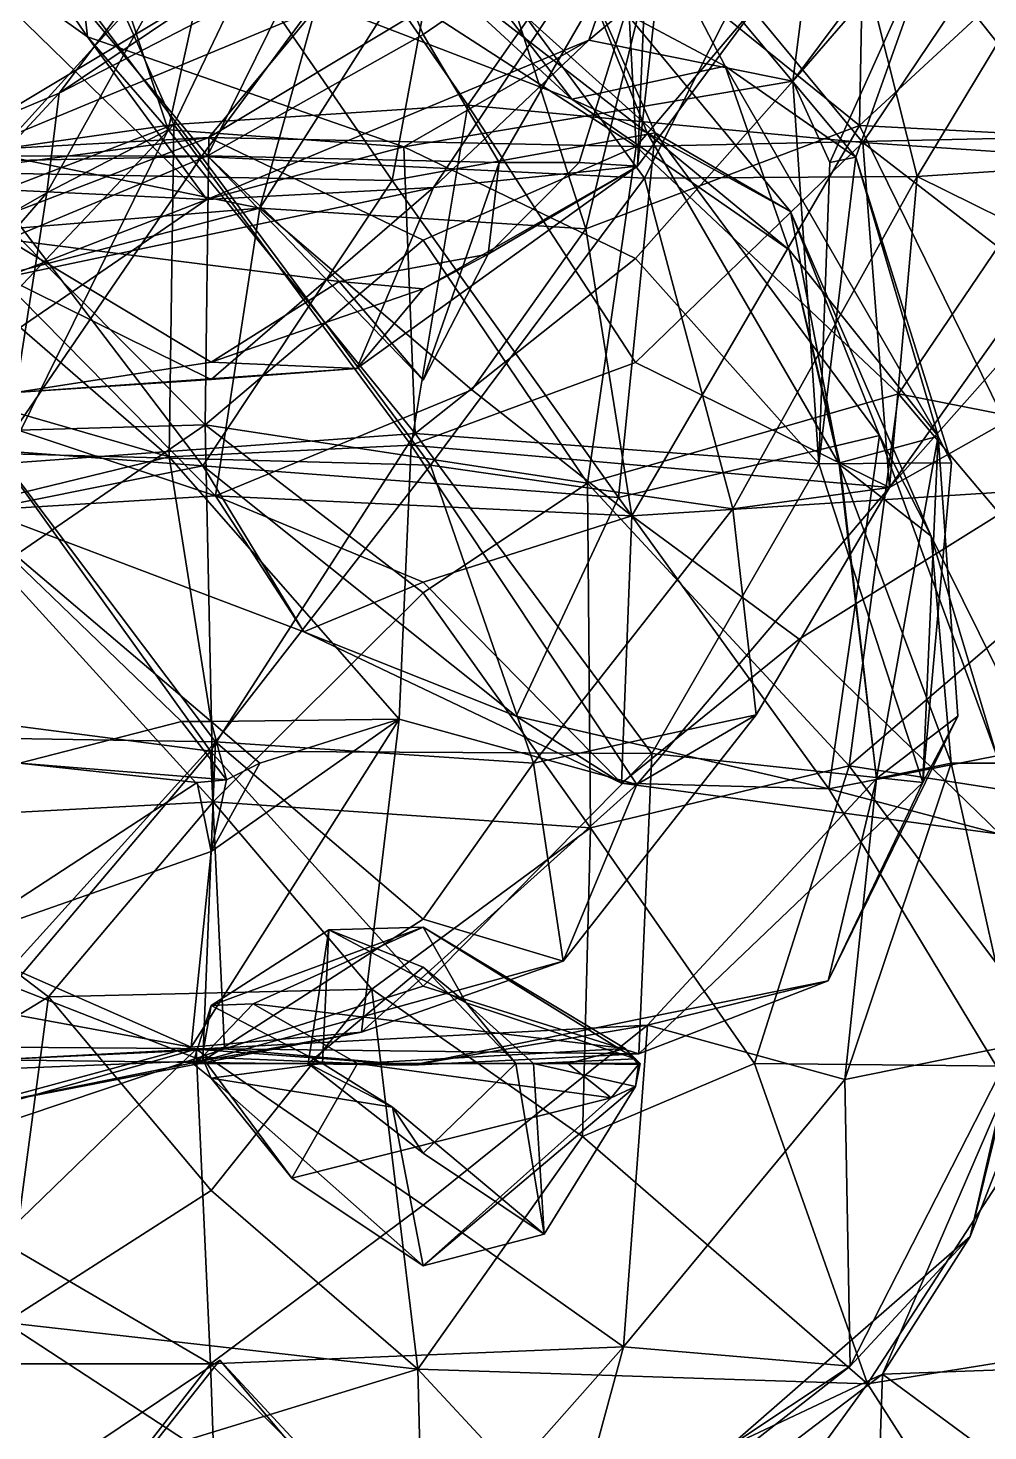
# Model space of a CAD drawing. Extents: x 290034 to 295698, y 4553723 to 4561693.
# Drawn here: x 294155.5 to 294212.5, y 4558582.2 to 4558665.4 of the extents above; entities that cross this region are included whole.
import ezdxf

# ---------------------------------------------------------------- set-up
doc = ezdxf.new("R2010")
doc.units = 0
doc.layers.add('Au_ppm_Pref_-_0_2', color=7, linetype='CONTINUOUS')

msp = doc.modelspace()

# ---------------------------------------------------------------- linework, layer by layer
at = {"layer": 'Au_ppm_Pref_-_0_2'}
for points in [[(294159.038, 4558664.922, 1859.009), (294149.349, 4558679.045, 1859.009), (294148.477, 4558672.463, 1863.106)], [(294159.038, 4558664.922, 1859.009), (294157.574, 4558678.278, 1854.104), (294149.349, 4558679.045, 1859.009)], [(294159.038, 4558664.922, 1859.009), (294163.816, 4558659.412, 1852.678), (294157.574, 4558678.278, 1854.104)], [(294167.193, 4558674.661, 1847.311), (294157.574, 4558678.278, 1854.104), (294163.816, 4558659.412, 1852.678)], [(294192.101, 4558656.543, 1934.187), (294178.491, 4558675.046, 1935.046), (294202.914, 4558677.923, 1934.752)], [(294190.542, 4558678.095, 1787.723), (294178.966, 4558666.583, 1784.699), (294191.594, 4558658.417, 1780.883)], [(294190.542, 4558678.095, 1787.723), (294191.594, 4558658.417, 1780.883), (294205.19, 4558674.423, 1782.569)], [(294202.914, 4558677.923, 1934.752), (294208.271, 4558656.636, 1931.696), (294192.101, 4558656.543, 1934.187)], [(294218.966, 4558674.361, 1931.729), (294208.271, 4558656.636, 1931.696), (294202.914, 4558677.923, 1934.752)], [(294143.629, 4558677.646, 1930.281), (294155.971, 4558670.891, 1933.716), (294149.126, 4558657.469, 1932.469)], [(294143.629, 4558677.646, 1930.281), (294148.278, 4558657.469, 1927.693), (294156.519, 4558676.769, 1925.733)], [(294156.519, 4558676.769, 1925.733), (294148.278, 4558657.469, 1927.693), (294164.158, 4558659.731, 1923.542)], [(294156.519, 4558676.769, 1925.733), (294164.158, 4558659.731, 1923.542), (294171.628, 4558675.287, 1920.882)], [(294188.789, 4558664.727, 1863.837), (294192.426, 4558675.172, 1870.586), (294202.705, 4558676.389, 1864.649)], [(294188.789, 4558664.727, 1863.837), (294202.705, 4558676.389, 1864.649), (294200.902, 4558662.297, 1857.265)], [(294202.705, 4558676.389, 1864.649), (294211.919, 4558677.047, 1858.323), (294200.902, 4558662.297, 1857.265)], [(294209.987, 4558672.784, 1852.397), (294200.902, 4558662.297, 1857.265), (294211.919, 4558677.047, 1858.323)], [(294152.617, 4558656.851, 1812.857), (294166.367, 4558672.012, 1812.586), (294153.222, 4558676.164, 1817.327)], [(294193.702, 4558675.151, 1883.739), (294205.214, 4558675.513, 1876.84), (294191.686, 4558657.258, 1876.835)], [(294205.214, 4558675.513, 1876.84), (294192.426, 4558675.172, 1870.586), (294191.686, 4558657.258, 1876.835)], [(294229.661, 4558675.949, 1782.23), (294205.19, 4558674.423, 1782.569), (294217.507, 4558658.986, 1781.696)], [(294166.148, 4558657.862, 1887.84), (294153.675, 4558672.862, 1887.243), (294174.752, 4558675.287, 1886.719)], [(294165.793, 4558657.832, 1934.681), (294155.971, 4558670.891, 1933.716), (294178.491, 4558675.046, 1935.046)], [(294167.193, 4558674.661, 1847.311), (294163.816, 4558659.412, 1852.678), (294156.614, 4558655.679, 1846.2)], [(294167.193, 4558674.661, 1847.311), (294156.614, 4558655.679, 1846.2), (294157.363, 4558661.579, 1841.191)], [(294167.193, 4558674.661, 1847.311), (294157.363, 4558661.579, 1841.191), (294178.951, 4558672.745, 1841.042)], [(294171.628, 4558675.287, 1920.882), (294164.158, 4558659.731, 1923.542), (294181.612, 4558660.869, 1920.782)], [(294165.793, 4558657.832, 1934.681), (294178.491, 4558675.046, 1935.046), (294192.101, 4558656.543, 1934.187)], [(294166.148, 4558657.862, 1887.84), (294174.752, 4558675.287, 1886.719), (294178.966, 4558665.072, 1885.3)], [(294181.612, 4558660.869, 1920.782), (294191.504, 4558675.027, 1919.982), (294171.628, 4558675.287, 1920.882)], [(294193.702, 4558675.151, 1883.739), (294178.966, 4558665.072, 1885.3), (294174.752, 4558675.287, 1886.719)], [(294178.966, 4558665.072, 1885.3), (294193.702, 4558675.151, 1883.739), (294183.467, 4558657.469, 1884.888)], [(294191.686, 4558657.258, 1876.835), (294192.426, 4558675.172, 1870.586), (294179.577, 4558655.986, 1870.801)], [(294192.426, 4558675.172, 1870.586), (294188.789, 4558664.727, 1863.837), (294179.577, 4558655.986, 1870.801)], [(294181.612, 4558660.869, 1920.782), (294205.049, 4558658.647, 1920.174), (294191.504, 4558675.027, 1919.982)], [(294183.467, 4558657.469, 1884.888), (294193.702, 4558675.151, 1883.739), (294188.217, 4558657.469, 1882.766)], [(294193.702, 4558675.151, 1883.739), (294191.686, 4558657.258, 1876.835), (294188.217, 4558657.469, 1882.766)], [(294191.504, 4558675.027, 1919.982), (294205.049, 4558658.647, 1920.174), (294216.119, 4558675.096, 1920.14)], [(294205.049, 4558658.647, 1920.174), (294222.554, 4558657.469, 1921.612), (294216.119, 4558675.096, 1920.14)], [(294181.83, 4558674.508, 1794.262), (294188.607, 4558653.54, 1796.38), (294169.272, 4558654.764, 1792.946)], [(294181.83, 4558674.508, 1794.262), (294169.272, 4558654.764, 1792.946), (294172.552, 4558666.54, 1787.737)], [(294181.83, 4558674.508, 1794.262), (294192.553, 4558669.634, 1800.077), (294188.607, 4558653.54, 1796.38)], [(294217.507, 4558658.986, 1781.696), (294205.19, 4558674.423, 1782.569), (294191.594, 4558658.417, 1780.883)], [(294220.998, 4558657.469, 1926.338), (294208.271, 4558656.636, 1931.696), (294218.966, 4558674.361, 1931.729)], [(294178.951, 4558672.745, 1841.042), (294196.889, 4558663.176, 1840.238), (294191.51, 4558673.532, 1847.791)], [(294191.51, 4558673.532, 1847.791), (294204.635, 4558657.783, 1847.284), (294209.987, 4558672.784, 1852.397)], [(294191.51, 4558673.532, 1847.791), (294196.889, 4558663.176, 1840.238), (294204.635, 4558657.783, 1847.284)], [(294204.864, 4558659.66, 1798.75), (294192.553, 4558669.634, 1800.077), (294205.107, 4558673.244, 1806.035)], [(294219.136, 4558672.862, 1801.542), (294204.864, 4558659.66, 1798.75), (294205.107, 4558673.244, 1806.035)], [(294166.112, 4558655.271, 1864.864), (294148.477, 4558672.463, 1863.106), (294139.325, 4558656.551, 1864.032)], [(294166.148, 4558657.862, 1887.84), (294141.128, 4558657.847, 1888.158), (294153.675, 4558672.862, 1887.243)], [(294159.038, 4558664.922, 1859.009), (294148.477, 4558672.463, 1863.106), (294166.112, 4558655.271, 1864.864)], [(294168.077, 4558668.793, 1835.318), (294153.059, 4558659.786, 1835.152), (294155.043, 4558672.161, 1828.871)], [(294178.951, 4558672.745, 1841.042), (294157.363, 4558661.579, 1841.191), (294168.077, 4558668.793, 1835.318)], [(294178.951, 4558672.745, 1841.042), (294168.077, 4558668.793, 1835.318), (294187.777, 4558661.233, 1835.251)], [(294178.951, 4558672.745, 1841.042), (294187.777, 4558661.233, 1835.251), (294196.889, 4558663.176, 1840.238)], [(294209.987, 4558672.784, 1852.397), (294203.093, 4558657.469, 1853.069), (294200.902, 4558662.297, 1857.265)], [(294204.635, 4558657.783, 1847.284), (294203.093, 4558657.469, 1853.069), (294209.987, 4558672.784, 1852.397)], [(294228.831, 4558658.411, 1799.403), (294204.864, 4558659.66, 1798.75), (294219.136, 4558672.862, 1801.542)], [(294166.367, 4558672.012, 1812.586), (294152.617, 4558656.851, 1812.857), (294177.116, 4558656.392, 1812.725)], [(294179.792, 4558670.876, 1817.78), (294166.367, 4558672.012, 1812.586), (294177.116, 4558656.392, 1812.725)], [(294165.793, 4558657.832, 1934.681), (294149.126, 4558657.469, 1932.469), (294155.971, 4558670.891, 1933.716)], [(294168.077, 4558668.793, 1835.318), (294177.783, 4558670.439, 1829.67), (294187.777, 4558661.233, 1835.251)], [(294179.792, 4558670.876, 1817.78), (294177.116, 4558656.392, 1812.725), (294192.722, 4558659.22, 1816.554)], [(294187.777, 4558661.233, 1835.251), (294177.783, 4558670.439, 1829.67), (294192.253, 4558659.23, 1829.237)], [(294177.783, 4558670.439, 1829.67), (294187.891, 4558670.09, 1823.373), (294192.253, 4558659.23, 1829.237)], [(294179.792, 4558670.876, 1817.78), (294192.722, 4558659.22, 1816.554), (294187.891, 4558670.09, 1823.373)], [(294187.891, 4558670.09, 1823.373), (294192.722, 4558659.22, 1816.554), (294200.757, 4558654.568, 1822.01)], [(294187.891, 4558670.09, 1823.373), (294200.757, 4558654.568, 1822.01), (294192.253, 4558659.23, 1829.237)], [(294204.864, 4558659.66, 1798.75), (294188.607, 4558653.54, 1796.38), (294192.553, 4558669.634, 1800.077)], [(294168.077, 4558668.793, 1835.318), (294157.363, 4558661.579, 1841.191), (294153.059, 4558659.786, 1835.152)], [(294169.272, 4558654.764, 1792.946), (294152.424, 4558658.206, 1787.573), (294172.552, 4558666.54, 1787.737)], [(294152.424, 4558658.206, 1787.573), (294166.239, 4558658.947, 1781.454), (294172.552, 4558666.54, 1787.737)], [(294172.552, 4558666.54, 1787.737), (294166.239, 4558658.947, 1781.454), (294178.966, 4558666.583, 1784.699)], [(294178.966, 4558666.583, 1784.699), (294166.239, 4558658.947, 1781.454), (294191.594, 4558658.417, 1780.883)], [(294159.038, 4558664.922, 1859.009), (294166.112, 4558655.271, 1864.864), (294177.815, 4558658.406, 1859.064)], [(294163.816, 4558659.412, 1852.678), (294159.038, 4558664.922, 1859.009), (294177.815, 4558658.406, 1859.064)], [(294166.112, 4558655.271, 1864.864), (294179.577, 4558655.986, 1870.801), (294188.789, 4558664.727, 1863.837)], [(294166.112, 4558655.271, 1864.864), (294188.789, 4558664.727, 1863.837), (294177.815, 4558658.406, 1859.064)], [(294166.148, 4558657.862, 1887.84), (294178.966, 4558665.072, 1885.3), (294183.467, 4558657.469, 1884.888)], [(294188.789, 4558664.727, 1863.837), (294200.902, 4558662.297, 1857.265), (294177.815, 4558658.406, 1859.064)], [(294200.684, 4558652.289, 1837.131), (294196.889, 4558663.176, 1840.238), (294187.777, 4558661.233, 1835.251)], [(294196.889, 4558663.176, 1840.238), (294209.517, 4558641.224, 1841.252), (294204.635, 4558657.783, 1847.284)], [(294209.517, 4558641.224, 1841.252), (294196.889, 4558663.176, 1840.238), (294200.684, 4558652.289, 1837.131)], [(294191.565, 4558651.782, 1854.965), (294177.815, 4558658.406, 1859.064), (294200.902, 4558662.297, 1857.265)], [(294202.444, 4558639.596, 1852.24), (294191.565, 4558651.782, 1854.965), (294200.902, 4558662.297, 1857.265)], [(294203.093, 4558657.469, 1853.069), (294202.444, 4558639.596, 1852.24), (294200.902, 4558662.297, 1857.265)], [(294146.515, 4558649.908, 1841.191), (294157.363, 4558661.579, 1841.191), (294156.614, 4558655.679, 1846.2)], [(294157.363, 4558661.579, 1841.191), (294146.515, 4558649.908, 1841.191), (294153.059, 4558659.786, 1835.152)], [(294164.158, 4558659.731, 1923.542), (294178.255, 4558640.709, 1922.709), (294181.612, 4558660.869, 1920.782)], [(294181.612, 4558660.869, 1920.782), (294178.255, 4558640.709, 1922.709), (294191.565, 4558645.6, 1920.385)], [(294181.612, 4558660.869, 1920.782), (294191.565, 4558645.6, 1920.385), (294205.049, 4558658.647, 1920.174)], [(294187.777, 4558661.233, 1835.251), (294192.253, 4558659.23, 1829.237), (294200.684, 4558652.289, 1837.131)], [(294153.768, 4558648.768, 1921.302), (294164.158, 4558659.731, 1923.542), (294141.108, 4558650.884, 1925.015)], [(294148.278, 4558657.469, 1927.693), (294141.108, 4558650.884, 1925.015), (294164.158, 4558659.731, 1923.542)], [(294164.158, 4558659.731, 1923.542), (294153.768, 4558648.768, 1921.302), (294163.875, 4558640.017, 1919.376)], [(294163.875, 4558640.017, 1919.376), (294178.255, 4558640.709, 1922.709), (294164.158, 4558659.731, 1923.542)], [(294191.347, 4558636.51, 1798.671), (294188.607, 4558653.54, 1796.38), (294204.864, 4558659.66, 1798.75)], [(294191.347, 4558636.51, 1798.671), (294204.864, 4558659.66, 1798.75), (294215.479, 4558638.048, 1798.681)], [(294215.479, 4558638.048, 1798.681), (294204.864, 4558659.66, 1798.75), (294228.831, 4558658.411, 1799.403)], [(294143.13, 4558655.914, 1781.549), (294166.239, 4558658.947, 1781.454), (294152.424, 4558658.206, 1787.573)], [(294143.13, 4558655.914, 1781.549), (294153.768, 4558654.182, 1776.954), (294166.239, 4558658.947, 1781.454)], [(294166.239, 4558658.947, 1781.454), (294153.768, 4558654.182, 1776.954), (294166.024, 4558641.897, 1774.52)], [(294154.108, 4558639.606, 1852.894), (294156.614, 4558655.679, 1846.2), (294163.816, 4558659.412, 1852.678)], [(294178.48, 4558641.385, 1852.868), (294154.108, 4558639.606, 1852.894), (294163.816, 4558659.412, 1852.678)], [(294178.48, 4558641.385, 1852.868), (294163.816, 4558659.412, 1852.678), (294177.815, 4558658.406, 1859.064)], [(294178.966, 4558652.865, 1777.393), (294166.239, 4558658.947, 1781.454), (294166.024, 4558641.897, 1774.52)], [(294191.594, 4558658.417, 1780.883), (294166.239, 4558658.947, 1781.454), (294178.966, 4558652.865, 1777.393)], [(294190.547, 4558637.599, 1812.658), (294192.722, 4558659.22, 1816.554), (294177.116, 4558656.392, 1812.725)], [(294206.047, 4558641.266, 1816.829), (294192.722, 4558659.22, 1816.554), (294190.547, 4558637.599, 1812.658)], [(294217.507, 4558658.986, 1781.696), (294191.594, 4558658.417, 1780.883), (294207.177, 4558643.736, 1779.015)], [(294200.684, 4558652.289, 1837.131), (294192.253, 4558659.23, 1829.237), (294203.643, 4558639.564, 1829.454)], [(294203.643, 4558639.564, 1829.454), (294192.253, 4558659.23, 1829.237), (294200.757, 4558654.568, 1822.01)], [(294192.722, 4558659.22, 1816.554), (294206.047, 4558641.266, 1816.829), (294200.757, 4558654.568, 1822.01)], [(294229.367, 4558639.38, 1781.08), (294217.507, 4558658.986, 1781.696), (294207.177, 4558643.736, 1779.015)], [(294140.736, 4558652.409, 1793.995), (294152.424, 4558658.206, 1787.573), (294169.272, 4558654.764, 1792.946)], [(294178.48, 4558641.385, 1852.868), (294177.815, 4558658.406, 1859.064), (294191.565, 4558651.782, 1854.965)], [(294188.717, 4558638.452, 1776.41), (294191.594, 4558658.417, 1780.883), (294178.966, 4558652.865, 1777.393)], [(294207.177, 4558643.736, 1779.015), (294191.594, 4558658.417, 1780.883), (294188.717, 4558638.452, 1776.41)], [(294191.565, 4558645.6, 1920.385), (294206.634, 4558638.184, 1923.652), (294205.049, 4558658.647, 1920.174)], [(294205.049, 4558658.647, 1920.174), (294206.634, 4558638.184, 1923.652), (294216.764, 4558649.614, 1921.723)], [(294205.049, 4558658.647, 1920.174), (294216.764, 4558649.614, 1921.723), (294222.554, 4558657.469, 1921.612)], [(294166.148, 4558657.862, 1887.84), (294154.291, 4558652.899, 1882.586), (294141.128, 4558657.847, 1888.158)], [(294153.73, 4558640.206, 1935.559), (294149.126, 4558657.469, 1932.469), (294165.793, 4558657.832, 1934.681)], [(294153.73, 4558640.206, 1935.559), (294165.793, 4558657.832, 1934.681), (294179.385, 4558639.516, 1933.748)], [(294166.148, 4558657.862, 1887.84), (294173.975, 4558650.411, 1882.766), (294154.291, 4558652.899, 1882.586)], [(294179.385, 4558639.516, 1933.748), (294165.793, 4558657.832, 1934.681), (294192.101, 4558656.543, 1934.187)], [(294166.148, 4558657.862, 1887.84), (294178.966, 4558644.546, 1887.074), (294173.975, 4558650.411, 1882.766)], [(294166.148, 4558657.862, 1887.84), (294183.467, 4558657.469, 1884.888), (294178.966, 4558644.546, 1887.074)], [(294178.966, 4558649.976, 1880.268), (294191.686, 4558657.258, 1876.835), (294175.014, 4558645.239, 1876.827)], [(294191.686, 4558657.258, 1876.835), (294179.577, 4558655.986, 1870.801), (294175.014, 4558645.239, 1876.827)], [(294182.808, 4558652.036, 1882.766), (294178.966, 4558644.546, 1887.074), (294183.467, 4558657.469, 1884.888)], [(294178.966, 4558649.976, 1880.268), (294182.808, 4558652.036, 1882.766), (294191.686, 4558657.258, 1876.835)], [(294188.217, 4558657.469, 1882.766), (294182.808, 4558652.036, 1882.766), (294183.467, 4558657.469, 1884.888)], [(294182.808, 4558652.036, 1882.766), (294188.217, 4558657.469, 1882.766), (294191.686, 4558657.258, 1876.835)], [(294210.311, 4558639.651, 1847.13), (294202.444, 4558639.596, 1852.24), (294204.635, 4558657.783, 1847.284)], [(294203.093, 4558657.469, 1853.069), (294204.635, 4558657.783, 1847.284), (294202.444, 4558639.596, 1852.24)], [(294204.635, 4558657.783, 1847.284), (294209.517, 4558641.224, 1841.252), (294210.311, 4558639.651, 1847.13)], [(294220.998, 4558657.469, 1926.338), (294216.764, 4558652.446, 1926.016), (294208.271, 4558656.636, 1931.696)], [(294139.325, 4558656.551, 1864.032), (294151.808, 4558645.488, 1865.97), (294166.112, 4558655.271, 1864.864)], [(294165.879, 4558639.468, 1811.514), (294152.617, 4558656.851, 1812.857), (294140.926, 4558641.333, 1810.944)], [(294165.879, 4558639.468, 1811.514), (294177.116, 4558656.392, 1812.725), (294152.617, 4558656.851, 1812.857)], [(294165.879, 4558639.468, 1811.514), (294190.547, 4558637.599, 1812.658), (294177.116, 4558656.392, 1812.725)], [(294179.385, 4558639.516, 1933.748), (294192.101, 4558656.543, 1934.187), (294197.343, 4558636.93, 1932.039)], [(294208.271, 4558656.636, 1931.696), (294197.343, 4558636.93, 1932.039), (294192.101, 4558656.543, 1934.187)], [(294206.634, 4558638.184, 1923.652), (294197.343, 4558636.93, 1932.039), (294208.271, 4558656.636, 1931.696)], [(294216.764, 4558652.446, 1926.016), (294206.634, 4558638.184, 1923.652), (294208.271, 4558656.636, 1931.696)], [(294141.13, 4558637.814, 1847.178), (294156.614, 4558655.679, 1846.2), (294154.108, 4558639.606, 1852.894)], [(294156.614, 4558655.679, 1846.2), (294141.13, 4558637.814, 1847.178), (294146.515, 4558649.908, 1841.191)], [(294179.577, 4558655.986, 1870.801), (294154.122, 4558650.643, 1871.648), (294166.367, 4558644.594, 1872.535)], [(294179.577, 4558655.986, 1870.801), (294166.112, 4558655.271, 1864.864), (294154.122, 4558650.643, 1871.648)], [(294175.014, 4558645.239, 1876.827), (294179.577, 4558655.986, 1870.801), (294166.367, 4558644.594, 1872.535)], [(294153.768, 4558650.718, 1797.365), (294140.736, 4558652.409, 1793.995), (294169.272, 4558654.764, 1792.946)], [(294151.808, 4558645.488, 1865.97), (294154.122, 4558650.643, 1871.648), (294166.112, 4558655.271, 1864.864)], [(294153.768, 4558650.718, 1797.365), (294169.272, 4558654.764, 1792.946), (294166.624, 4558637.698, 1799.184)], [(294166.624, 4558637.698, 1799.184), (294169.272, 4558654.764, 1792.946), (294181.851, 4558643.986, 1796.481)], [(294169.272, 4558654.764, 1792.946), (294188.607, 4558653.54, 1796.38), (294181.851, 4558643.986, 1796.481)], [(294166.024, 4558641.897, 1774.52), (294153.768, 4558654.182, 1776.954), (294139.716, 4558641.158, 1774.892)], [(294200.757, 4558654.568, 1822.01), (294206.047, 4558641.266, 1816.829), (294209.113, 4558635.305, 1823.373)], [(294203.643, 4558639.564, 1829.454), (294200.757, 4558654.568, 1822.01), (294209.113, 4558635.305, 1823.373)], [(294188.607, 4558653.54, 1796.38), (294191.347, 4558636.51, 1798.671), (294181.851, 4558643.986, 1796.481)], [(294173.975, 4558650.411, 1882.766), (294166.367, 4558645.633, 1880.772), (294154.291, 4558652.899, 1882.586)], [(294154.758, 4558643.821, 1876.827), (294154.291, 4558652.899, 1882.586), (294166.367, 4558645.633, 1880.772)], [(294188.717, 4558638.452, 1776.41), (294178.966, 4558652.865, 1777.393), (294166.024, 4558641.897, 1774.52)], [(294203.679, 4558639.651, 1835.251), (294209.517, 4558641.224, 1841.252), (294200.684, 4558652.289, 1837.131)], [(294203.679, 4558639.651, 1835.251), (294200.684, 4558652.289, 1837.131), (294203.643, 4558639.564, 1829.454)], [(294223.612, 4558647.784, 1924.341), (294206.634, 4558638.184, 1923.652), (294216.764, 4558652.446, 1926.016)], [(294182.808, 4558652.036, 1882.766), (294173.975, 4558650.411, 1882.766), (294178.966, 4558644.546, 1887.074)], [(294173.975, 4558650.411, 1882.766), (294182.808, 4558652.036, 1882.766), (294178.966, 4558649.976, 1880.268)], [(294202.444, 4558639.596, 1852.24), (294178.48, 4558641.385, 1852.868), (294191.565, 4558651.782, 1854.965)], [(294166.624, 4558637.698, 1799.184), (294144.14, 4558645.172, 1800.256), (294153.768, 4558650.718, 1797.365)], [(294154.758, 4558643.821, 1876.827), (294166.367, 4558644.594, 1872.535), (294154.122, 4558650.643, 1871.648)], [(294178.966, 4558649.976, 1880.268), (294166.367, 4558645.633, 1880.772), (294173.975, 4558650.411, 1882.766)], [(294178.966, 4558649.976, 1880.268), (294175.014, 4558645.239, 1876.827), (294166.367, 4558645.633, 1880.772)], [(294223.612, 4558647.784, 1924.341), (294216.764, 4558649.614, 1921.723), (294206.634, 4558638.184, 1923.652)], [(294153.768, 4558648.768, 1921.302), (294140.759, 4558646.672, 1918.488), (294163.875, 4558640.017, 1919.376)], [(294140.759, 4558646.672, 1918.488), (294151.429, 4558636.977, 1913.471), (294163.875, 4558640.017, 1919.376)], [(294166.367, 4558645.633, 1880.772), (294175.014, 4558645.239, 1876.827), (294154.758, 4558643.821, 1876.827)], [(294178.255, 4558640.709, 1922.709), (294206.634, 4558638.184, 1923.652), (294191.565, 4558645.6, 1920.385)], [(294152.782, 4558636.845, 1805.314), (294144.14, 4558645.172, 1800.256), (294166.624, 4558637.698, 1799.184)], [(294154.758, 4558643.821, 1876.827), (294175.014, 4558645.239, 1876.827), (294166.367, 4558644.594, 1872.535)], [(294166.624, 4558637.698, 1799.184), (294181.851, 4558643.986, 1796.481), (294191.347, 4558636.51, 1798.671)], [(294207.177, 4558643.736, 1779.015), (294188.717, 4558638.452, 1776.41), (294204.24, 4558621.685, 1775.867)], [(294204.24, 4558621.685, 1775.867), (294216.764, 4558632.379, 1778.282), (294207.177, 4558643.736, 1779.015)], [(294229.367, 4558639.38, 1781.08), (294207.177, 4558643.736, 1779.015), (294216.764, 4558632.379, 1778.282)], [(294153.768, 4558633.5, 1771.969), (294166.024, 4558641.897, 1774.52), (294139.716, 4558641.158, 1774.892)], [(294165.879, 4558639.468, 1811.514), (294140.926, 4558641.333, 1810.944), (294152.782, 4558636.845, 1805.314)], [(294153.768, 4558633.5, 1771.969), (294166.504, 4558619.54, 1772.186), (294166.024, 4558641.897, 1774.52)], [(294154.108, 4558639.606, 1852.894), (294178.48, 4558641.385, 1852.868), (294166.335, 4558622.539, 1853.221)], [(294188.717, 4558638.452, 1776.41), (294166.024, 4558641.897, 1774.52), (294178.966, 4558631.944, 1772.488)], [(294166.504, 4558619.54, 1772.186), (294178.966, 4558631.944, 1772.488), (294166.024, 4558641.897, 1774.52)], [(294192.53, 4558622.409, 1852.091), (294166.335, 4558622.539, 1853.221), (294178.48, 4558641.385, 1852.868)], [(294178.48, 4558641.385, 1852.868), (294202.444, 4558639.596, 1852.24), (294192.53, 4558622.409, 1852.091)], [(294206.047, 4558641.266, 1816.829), (294190.547, 4558637.599, 1812.658), (294203.033, 4558620.319, 1812.35)], [(294203.033, 4558620.319, 1812.35), (294213.003, 4558622.261, 1817.785), (294206.047, 4558641.266, 1816.829)], [(294209.113, 4558635.305, 1823.373), (294206.047, 4558641.266, 1816.829), (294213.003, 4558622.261, 1817.785)], [(294178.255, 4558640.709, 1922.709), (294163.875, 4558640.017, 1919.376), (294177.533, 4558624.439, 1919.471)], [(294177.533, 4558624.439, 1919.471), (294191.649, 4558620.559, 1923.932), (294178.255, 4558640.709, 1922.709)], [(294178.255, 4558640.709, 1922.709), (294191.649, 4558620.559, 1923.932), (294206.634, 4558638.184, 1923.652)], [(294205.87, 4558620.931, 1835.558), (294209.517, 4558641.224, 1841.252), (294203.679, 4558639.651, 1835.251)], [(294209.517, 4558641.224, 1841.252), (294205.87, 4558620.931, 1835.558), (294210.689, 4558624.629, 1842.115)], [(294210.311, 4558639.651, 1847.13), (294209.517, 4558641.224, 1841.252), (294208.62, 4558620.696, 1847.93)], [(294208.62, 4558620.696, 1847.93), (294209.517, 4558641.224, 1841.252), (294210.689, 4558624.629, 1842.115)], [(294141.192, 4558623.519, 1934.699), (294153.73, 4558640.206, 1935.559), (294166.635, 4558623.102, 1934.855)], [(294154.108, 4558639.606, 1852.894), (294166.335, 4558622.539, 1853.221), (294141.749, 4558625.721, 1854.639)], [(294151.429, 4558636.977, 1913.471), (294166.367, 4558624.303, 1913.286), (294163.875, 4558640.017, 1919.376)], [(294166.635, 4558623.102, 1934.855), (294153.73, 4558640.206, 1935.559), (294179.385, 4558639.516, 1933.748)], [(294166.367, 4558624.303, 1913.286), (294177.533, 4558624.439, 1919.471), (294163.875, 4558640.017, 1919.376)], [(294210.311, 4558639.651, 1847.13), (294208.62, 4558620.696, 1847.93), (294202.444, 4558639.596, 1852.24)], [(294205.87, 4558620.931, 1835.558), (294203.679, 4558639.651, 1835.251), (294203.643, 4558639.564, 1829.454)], [(294165.879, 4558639.468, 1811.514), (294152.782, 4558636.845, 1805.314), (294171.875, 4558629.622, 1805.555)], [(294165.879, 4558639.468, 1811.514), (294184.474, 4558624.626, 1811.202), (294190.547, 4558637.599, 1812.658)], [(294165.879, 4558639.468, 1811.514), (294171.875, 4558629.622, 1805.555), (294184.474, 4558624.626, 1811.202)], [(294166.635, 4558623.102, 1934.855), (294179.385, 4558639.516, 1933.748), (294185.503, 4558621.833, 1933.362)], [(294197.343, 4558636.93, 1932.039), (294185.503, 4558621.833, 1933.362), (294179.385, 4558639.516, 1933.748)], [(294208.62, 4558620.696, 1847.93), (294192.53, 4558622.409, 1852.091), (294202.444, 4558639.596, 1852.24)], [(294210.302, 4558621.833, 1828.196), (294205.87, 4558620.931, 1835.558), (294203.643, 4558639.564, 1829.454)], [(294203.643, 4558639.564, 1829.454), (294209.113, 4558635.305, 1823.373), (294210.302, 4558621.833, 1828.196)], [(294188.717, 4558638.452, 1776.41), (294178.966, 4558631.944, 1772.488), (294188.886, 4558617.997, 1772.461)], [(294204.24, 4558621.685, 1775.867), (294188.717, 4558638.452, 1776.41), (294188.886, 4558617.997, 1772.461)], [(294201.269, 4558629.19, 1800.703), (294191.347, 4558636.51, 1798.671), (294215.479, 4558638.048, 1798.681)], [(294198.725, 4558624.698, 1930.281), (294206.634, 4558638.184, 1923.652), (294191.649, 4558620.559, 1923.932)], [(294198.725, 4558624.698, 1930.281), (294197.343, 4558636.93, 1932.039), (294206.634, 4558638.184, 1923.652)], [(294215.479, 4558638.048, 1798.681), (294213.195, 4558617.621, 1804.072), (294201.269, 4558629.19, 1800.703)], [(294152.782, 4558636.845, 1805.314), (294166.624, 4558637.698, 1799.184), (294171.875, 4558629.622, 1805.555)], [(294178.966, 4558632.575, 1803.196), (294171.875, 4558629.622, 1805.555), (294166.624, 4558637.698, 1799.184)], [(294178.966, 4558632.575, 1803.196), (294166.624, 4558637.698, 1799.184), (294191.347, 4558636.51, 1798.671)], [(294190.547, 4558637.599, 1812.658), (294184.474, 4558624.626, 1811.202), (294203.033, 4558620.319, 1812.35)], [(294151.429, 4558636.977, 1913.471), (294164.615, 4558624.311, 1912.463), (294166.367, 4558624.303, 1913.286)], [(294164.615, 4558624.311, 1912.463), (294151.429, 4558636.977, 1913.471), (294154.998, 4558621.833, 1907.186)], [(294178.966, 4558632.575, 1803.196), (294191.347, 4558636.51, 1798.671), (294190.722, 4558620.641, 1805.853)], [(294198.725, 4558624.698, 1930.281), (294185.503, 4558621.833, 1933.362), (294197.343, 4558636.93, 1932.039)], [(294190.722, 4558620.641, 1805.853), (294191.347, 4558636.51, 1798.671), (294201.269, 4558629.19, 1800.703)], [(294210.302, 4558621.833, 1828.196), (294209.113, 4558635.305, 1823.373), (294215.786, 4558621.833, 1823.373)], [(294215.786, 4558621.833, 1823.373), (294209.113, 4558635.305, 1823.373), (294213.003, 4558622.261, 1817.785)], [(294143.137, 4558618.289, 1772.028), (294166.504, 4558619.54, 1772.186), (294153.768, 4558633.5, 1771.969)], [(294190.722, 4558620.641, 1805.853), (294171.875, 4558629.622, 1805.555), (294178.966, 4558632.575, 1803.196)], [(294227.34, 4558618.076, 1778.064), (294216.764, 4558632.379, 1778.282), (294204.24, 4558621.685, 1775.867)], [(294178.966, 4558631.944, 1772.488), (294166.504, 4558619.54, 1772.186), (294188.886, 4558617.997, 1772.461)], [(294184.474, 4558624.626, 1811.202), (294171.875, 4558629.622, 1805.555), (294190.722, 4558620.641, 1805.853)], [(294190.722, 4558620.641, 1805.853), (294201.269, 4558629.19, 1800.703), (294213.195, 4558617.621, 1804.072)], [(294151.472, 4558605, 1852.85), (294141.749, 4558625.721, 1854.639), (294166.335, 4558622.539, 1853.221)], [(294203.033, 4558620.319, 1812.35), (294184.474, 4558624.626, 1811.202), (294190.722, 4558620.641, 1805.853)], [(294198.725, 4558624.698, 1930.281), (294187.267, 4558610.093, 1930.281), (294185.503, 4558621.833, 1933.362)], [(294198.725, 4558624.698, 1930.281), (294191.649, 4558620.559, 1923.932), (294187.267, 4558610.093, 1930.281)], [(294208.62, 4558620.696, 1847.93), (294210.689, 4558624.629, 1842.115), (294203.002, 4558608.928, 1842.28)], [(294203.002, 4558608.928, 1842.28), (294210.689, 4558624.629, 1842.115), (294205.87, 4558620.931, 1835.558)], [(294164.615, 4558624.311, 1912.463), (294154.998, 4558621.833, 1907.186), (294167.283, 4558620.842, 1912.091)], [(294164.615, 4558624.311, 1912.463), (294167.283, 4558620.842, 1912.091), (294166.367, 4558624.303, 1913.286)], [(294177.533, 4558624.439, 1919.471), (294166.367, 4558616.592, 1914.209), (294165.182, 4558604.989, 1918.932)], [(294177.533, 4558624.439, 1919.471), (294165.182, 4558604.989, 1918.932), (294175.293, 4558605.87, 1924.646)], [(294166.367, 4558624.303, 1913.286), (294169.266, 4558621.833, 1913.83), (294177.533, 4558624.439, 1919.471)], [(294177.533, 4558624.439, 1919.471), (294169.266, 4558621.833, 1913.83), (294166.367, 4558616.592, 1914.209)], [(294166.367, 4558624.303, 1913.286), (294167.283, 4558620.842, 1912.091), (294169.266, 4558621.833, 1913.83)], [(294177.533, 4558624.439, 1919.471), (294175.293, 4558605.87, 1924.646), (294191.649, 4558620.559, 1923.932)], [(294141.192, 4558623.519, 1934.699), (294166.635, 4558623.102, 1934.855), (294153.768, 4558608.904, 1934.59)], [(294165.885, 4558604.176, 1930.202), (294153.768, 4558608.904, 1934.59), (294166.635, 4558623.102, 1934.855)], [(294166.635, 4558623.102, 1934.855), (294178.966, 4558612.573, 1933.367), (294165.885, 4558604.176, 1930.202)], [(294166.635, 4558623.102, 1934.855), (294185.503, 4558621.833, 1933.362), (294178.966, 4558612.573, 1933.367)], [(294167.175, 4558604.889, 1846.924), (294151.472, 4558605, 1852.85), (294166.335, 4558622.539, 1853.221)], [(294167.175, 4558604.889, 1846.924), (294166.335, 4558622.539, 1853.221), (294178.966, 4558608.605, 1851.539)], [(294178.966, 4558608.605, 1851.539), (294166.335, 4558622.539, 1853.221), (294192.53, 4558622.409, 1852.091)], [(294191.764, 4558604.59, 1847.082), (294178.966, 4558608.605, 1851.539), (294192.53, 4558622.409, 1852.091)], [(294191.764, 4558604.59, 1847.082), (294192.53, 4558622.409, 1852.091), (294208.62, 4558620.696, 1847.93)], [(294203.033, 4558620.319, 1812.35), (294213.632, 4558602.777, 1811.272), (294213.003, 4558622.261, 1817.785)], [(294154.998, 4558621.833, 1907.186), (294151.017, 4558611.215, 1913.566), (294165.554, 4558620.684, 1912.463)], [(294167.283, 4558620.842, 1912.091), (294154.998, 4558621.833, 1907.186), (294165.554, 4558620.684, 1912.463)], [(294167.283, 4558620.842, 1912.091), (294166.367, 4558616.592, 1914.209), (294169.266, 4558621.833, 1913.83)], [(294187.267, 4558610.093, 1930.281), (294178.966, 4558612.573, 1933.367), (294185.503, 4558621.833, 1933.362)], [(294204.24, 4558621.685, 1775.867), (294188.886, 4558617.997, 1772.461), (294198.627, 4558604.015, 1772.529)], [(294204.24, 4558621.685, 1775.867), (294198.627, 4558604.015, 1772.529), (294217.557, 4558603.819, 1775.548)], [(294205.87, 4558620.931, 1835.558), (294210.302, 4558621.833, 1828.196), (294203.976, 4558603.062, 1829.587)], [(294210.302, 4558621.833, 1828.196), (294214.028, 4558605.107, 1822.873), (294203.976, 4558603.062, 1829.587)], [(294217.557, 4558603.819, 1775.548), (294227.34, 4558618.076, 1778.064), (294204.24, 4558621.685, 1775.867)], [(294210.302, 4558621.833, 1828.196), (294215.786, 4558621.833, 1823.373), (294214.028, 4558605.107, 1822.873)], [(294151.017, 4558611.215, 1913.566), (294166.367, 4558616.592, 1914.209), (294165.554, 4558620.684, 1912.463)], [(294167.283, 4558620.842, 1912.091), (294165.554, 4558620.684, 1912.463), (294166.367, 4558616.592, 1914.209)], [(294175.293, 4558605.87, 1924.646), (294187.267, 4558610.093, 1930.281), (294191.649, 4558620.559, 1923.932)], [(294190.722, 4558620.641, 1805.853), (294213.195, 4558617.621, 1804.072), (294203.033, 4558620.319, 1812.35)], [(294191.764, 4558604.59, 1847.082), (294208.62, 4558620.696, 1847.93), (294203.002, 4558608.928, 1842.28)], [(294192.282, 4558606.283, 1835.152), (294203.002, 4558608.928, 1842.28), (294205.87, 4558620.931, 1835.558)], [(294192.282, 4558606.283, 1835.152), (294205.87, 4558620.931, 1835.558), (294203.976, 4558603.062, 1829.587)], [(294203.033, 4558620.319, 1812.35), (294213.195, 4558617.621, 1804.072), (294213.632, 4558602.777, 1811.272)], [(294156.719, 4558607.975, 1772.63), (294166.504, 4558619.54, 1772.186), (294143.137, 4558618.289, 1772.028)], [(294156.719, 4558607.975, 1772.63), (294175.908, 4558608.434, 1772.833), (294166.504, 4558619.54, 1772.186)], [(294175.908, 4558608.434, 1772.833), (294188.886, 4558617.997, 1772.461), (294166.504, 4558619.54, 1772.186)], [(294143.137, 4558618.289, 1772.028), (294144.081, 4558600.281, 1773.24), (294156.719, 4558607.975, 1772.63)], [(294175.908, 4558608.434, 1772.833), (294188.424, 4558599.688, 1772.935), (294188.886, 4558617.997, 1772.461)], [(294188.424, 4558599.688, 1772.935), (294198.627, 4558604.015, 1772.529), (294188.886, 4558617.997, 1772.461)], [(294151.017, 4558611.215, 1913.566), (294165.182, 4558604.989, 1918.932), (294166.367, 4558616.592, 1914.209)], [(294165.885, 4558604.176, 1930.202), (294178.966, 4558612.573, 1933.367), (294187.267, 4558610.093, 1930.281)], [(294178.966, 4558612.112, 1897.885), (294173.361, 4558611.941, 1900.584), (294166.367, 4558607.455, 1895.791)], [(294178.966, 4558612.112, 1897.885), (294166.367, 4558607.455, 1895.791), (294168.876, 4558607.564, 1894.645)], [(294172.983, 4558604.015, 1900.584), (294166.367, 4558607.455, 1895.791), (294173.361, 4558611.941, 1900.584)], [(294178.966, 4558612.112, 1897.885), (294168.876, 4558607.564, 1894.645), (294190.939, 4558604.9, 1894.645)], [(294172.123, 4558604.015, 1903.81), (294173.361, 4558611.941, 1900.584), (294178.966, 4558609.728, 1902.488)], [(294172.123, 4558604.015, 1903.81), (294172.983, 4558604.015, 1900.584), (294173.361, 4558611.941, 1900.584)], [(294181.513, 4558607.617, 1900.584), (294173.361, 4558611.941, 1900.584), (294178.966, 4558612.112, 1897.885)], [(294173.361, 4558611.941, 1900.584), (294181.513, 4558607.617, 1900.584), (294178.966, 4558609.728, 1902.488)], [(294178.966, 4558612.112, 1897.885), (294190.939, 4558604.9, 1894.645), (294191.565, 4558604.294, 1894.738)], [(294178.966, 4558612.112, 1897.885), (294191.565, 4558604.294, 1894.738), (294181.513, 4558607.617, 1900.584)], [(294142.48, 4558609.151, 1918.017), (294165.182, 4558604.989, 1918.932), (294151.017, 4558611.215, 1913.566)], [(294165.885, 4558604.176, 1930.202), (294187.267, 4558610.093, 1930.281), (294175.293, 4558605.87, 1924.646)], [(294172.123, 4558604.015, 1903.81), (294178.966, 4558609.728, 1902.488), (294184.459, 4558604.015, 1903.173)], [(294181.513, 4558607.617, 1900.584), (294184.459, 4558604.015, 1903.173), (294178.966, 4558609.728, 1902.488)], [(294165.885, 4558604.176, 1930.202), (294140.517, 4558603.158, 1930.661), (294153.768, 4558608.904, 1934.59)], [(294165.182, 4558604.989, 1918.932), (294142.48, 4558609.151, 1918.017), (294151.371, 4558601.25, 1923.943)], [(294203.002, 4558608.928, 1842.28), (294178.295, 4558603.909, 1841.218), (294191.764, 4558604.59, 1847.082)], [(294192.282, 4558606.283, 1835.152), (294178.295, 4558603.909, 1841.218), (294203.002, 4558608.928, 1842.28)], [(294154.158, 4558588.648, 1776.534), (294156.719, 4558607.975, 1772.63), (294144.081, 4558600.281, 1773.24)], [(294154.158, 4558588.648, 1776.534), (294166.367, 4558596.486, 1773.349), (294156.719, 4558607.975, 1772.63)], [(294156.719, 4558607.975, 1772.63), (294166.367, 4558596.486, 1773.349), (294175.908, 4558608.434, 1772.833)], [(294166.367, 4558596.486, 1773.349), (294178.636, 4558585.877, 1775.678), (294175.908, 4558608.434, 1772.833)], [(294191.764, 4558604.59, 1847.082), (294167.175, 4558604.889, 1846.924), (294178.966, 4558608.605, 1851.539)], [(294178.636, 4558585.877, 1775.678), (294188.424, 4558599.688, 1772.935), (294175.908, 4558608.434, 1772.833)], [(294172.983, 4558604.015, 1900.584), (294165.295, 4558604.015, 1895.15), (294166.367, 4558607.455, 1895.791)], [(294165.295, 4558604.015, 1895.15), (294165.832, 4558604.4, 1894.439), (294166.367, 4558607.455, 1895.791)], [(294166.367, 4558607.455, 1895.791), (294165.832, 4558604.4, 1894.439), (294168.876, 4558607.564, 1894.645)], [(294168.876, 4558607.564, 1894.645), (294165.832, 4558604.4, 1894.439), (294175.062, 4558604.015, 1890.546)], [(294190.939, 4558604.9, 1894.645), (294168.876, 4558607.564, 1894.645), (294175.062, 4558604.015, 1890.546)], [(294181.513, 4558607.617, 1900.584), (294185.514, 4558604.015, 1900.584), (294184.459, 4558604.015, 1903.173)], [(294185.514, 4558604.015, 1900.584), (294181.513, 4558607.617, 1900.584), (294191.565, 4558604.294, 1894.738)], [(294151.371, 4558601.25, 1923.943), (294165.885, 4558604.176, 1930.202), (294175.293, 4558605.87, 1924.646)], [(294151.371, 4558601.25, 1923.943), (294175.293, 4558605.87, 1924.646), (294165.182, 4558604.989, 1918.932)], [(294165.483, 4558604.872, 1835.118), (294178.295, 4558603.909, 1841.218), (294192.282, 4558606.283, 1835.152)], [(294165.483, 4558604.872, 1835.118), (294192.282, 4558606.283, 1835.152), (294178.966, 4558595.618, 1832.111)], [(294190.844, 4558587.215, 1829.044), (294178.966, 4558595.618, 1832.111), (294192.282, 4558606.283, 1835.152)], [(294190.844, 4558587.215, 1829.044), (294192.282, 4558606.283, 1835.152), (294203.976, 4558603.062, 1829.587)], [(294144.723, 4558598.987, 1835.251), (294153.478, 4558604.239, 1841.18), (294165.483, 4558604.872, 1835.118)], [(294153.768, 4558593.542, 1832.803), (294144.723, 4558598.987, 1835.251), (294165.483, 4558604.872, 1835.118)], [(294167.175, 4558604.889, 1846.924), (294145.653, 4558597.672, 1847.13), (294151.472, 4558605, 1852.85)], [(294167.175, 4558604.889, 1846.924), (294153.478, 4558604.239, 1841.18), (294145.653, 4558597.672, 1847.13)], [(294167.175, 4558604.889, 1846.924), (294178.295, 4558603.909, 1841.218), (294153.478, 4558604.239, 1841.18)], [(294165.483, 4558604.872, 1835.118), (294153.478, 4558604.239, 1841.18), (294178.295, 4558603.909, 1841.218)], [(294153.768, 4558593.542, 1832.803), (294165.483, 4558604.872, 1835.118), (294166.331, 4558586.194, 1829.283)], [(294166.331, 4558586.194, 1829.283), (294165.483, 4558604.872, 1835.118), (294178.966, 4558595.618, 1832.111)], [(294167.175, 4558604.889, 1846.924), (294191.764, 4558604.59, 1847.082), (294178.295, 4558603.909, 1841.218)], [(294190.939, 4558604.9, 1894.645), (294175.062, 4558604.015, 1890.546), (294187.549, 4558604.015, 1892.751)], [(294190.939, 4558604.9, 1894.645), (294187.549, 4558604.015, 1892.751), (294191.733, 4558603.955, 1894.568)], [(294190.939, 4558604.9, 1894.645), (294191.733, 4558603.955, 1894.568), (294191.565, 4558604.294, 1894.738)], [(294204.311, 4558586.06, 1823.521), (294203.976, 4558603.062, 1829.587), (294214.028, 4558605.107, 1822.873)], [(294211.424, 4558593.749, 1817.433), (294204.311, 4558586.06, 1823.521), (294214.028, 4558605.107, 1822.873)], [(294211.424, 4558593.749, 1817.433), (294214.028, 4558605.107, 1822.873), (294215.415, 4558604.015, 1817.433)], [(294151.371, 4558601.25, 1923.943), (294140.517, 4558603.158, 1930.661), (294165.885, 4558604.176, 1930.202)], [(294165.295, 4558604.015, 1895.15), (294166.367, 4558603.154, 1894.932), (294165.832, 4558604.4, 1894.439)], [(294172.983, 4558604.015, 1900.584), (294166.367, 4558603.154, 1894.932), (294165.295, 4558604.015, 1895.15)], [(294166.367, 4558603.154, 1894.932), (294171.169, 4558597.223, 1894.645), (294165.832, 4558604.4, 1894.439)], [(294171.169, 4558597.223, 1894.645), (294175.062, 4558604.015, 1890.546), (294165.832, 4558604.4, 1894.439)], [(294172.983, 4558604.015, 1900.584), (294177.135, 4558601.426, 1900.584), (294166.367, 4558603.154, 1894.932)], [(294175.062, 4558604.015, 1890.546), (294171.169, 4558597.223, 1894.645), (294190.121, 4558601.973, 1894.645)], [(294172.123, 4558604.015, 1903.81), (294178.966, 4558598.688, 1902.359), (294177.135, 4558601.426, 1900.584)], [(294172.123, 4558604.015, 1903.81), (294184.459, 4558604.015, 1903.173), (294178.966, 4558598.688, 1902.359)], [(294172.123, 4558604.015, 1903.81), (294177.135, 4558601.426, 1900.584), (294172.983, 4558604.015, 1900.584)], [(294175.062, 4558604.015, 1890.546), (294190.121, 4558601.973, 1894.645), (294187.549, 4558604.015, 1892.751)], [(294186.13, 4558593.884, 1900.584), (294178.966, 4558598.688, 1902.359), (294184.459, 4558604.015, 1903.173)], [(294185.514, 4558604.015, 1900.584), (294186.13, 4558593.884, 1900.584), (294184.459, 4558604.015, 1903.173)], [(294185.514, 4558604.015, 1900.584), (294191.565, 4558604.294, 1894.738), (294191.837, 4558604.015, 1894.773)], [(294185.514, 4558604.015, 1900.584), (294191.837, 4558604.015, 1894.773), (294191.565, 4558602.654, 1895.098)], [(294185.514, 4558604.015, 1900.584), (294191.565, 4558602.654, 1895.098), (294186.13, 4558593.884, 1900.584)], [(294190.121, 4558601.973, 1894.645), (294191.733, 4558603.955, 1894.568), (294187.549, 4558604.015, 1892.751)], [(294188.424, 4558599.688, 1772.935), (294205.339, 4558585.021, 1774.613), (294198.627, 4558604.015, 1772.529)], [(294190.121, 4558601.973, 1894.645), (294191.565, 4558602.654, 1895.098), (294191.733, 4558603.955, 1894.568)], [(294191.733, 4558603.955, 1894.568), (294191.837, 4558604.015, 1894.773), (294191.565, 4558604.294, 1894.738)], [(294191.733, 4558603.955, 1894.568), (294191.565, 4558602.654, 1895.098), (294191.837, 4558604.015, 1894.773)], [(294217.557, 4558603.819, 1775.548), (294198.627, 4558604.015, 1772.529), (294205.339, 4558585.021, 1774.613)], [(294217.557, 4558603.819, 1775.548), (294205.339, 4558585.021, 1774.613), (294228.005, 4558588.657, 1777.318)], [(294213.632, 4558602.777, 1811.272), (294211.424, 4558593.749, 1817.433), (294215.415, 4558604.015, 1817.433)], [(294178.966, 4558592.014, 1896.584), (294171.169, 4558597.223, 1894.645), (294166.367, 4558603.154, 1894.932)], [(294178.966, 4558592.014, 1896.584), (294166.367, 4558603.154, 1894.932), (294177.135, 4558601.426, 1900.584)], [(294203.976, 4558603.062, 1829.587), (294204.311, 4558586.06, 1823.521), (294190.844, 4558587.215, 1829.044)], [(294178.966, 4558592.014, 1896.584), (294186.13, 4558593.884, 1900.584), (294191.565, 4558602.654, 1895.098)], [(294178.966, 4558592.014, 1896.584), (294191.565, 4558602.654, 1895.098), (294190.121, 4558601.973, 1894.645)], [(294213.632, 4558602.777, 1811.272), (294206.226, 4558585.581, 1811.928), (294211.424, 4558593.749, 1817.433)], [(294223.117, 4558586.197, 1808.55), (294206.226, 4558585.581, 1811.928), (294213.632, 4558602.777, 1811.272)], [(294178.966, 4558592.014, 1896.584), (294190.121, 4558601.973, 1894.645), (294171.169, 4558597.223, 1894.645)], [(294186.13, 4558593.884, 1900.584), (294177.135, 4558601.426, 1900.584), (294178.966, 4558598.688, 1902.359)], [(294177.135, 4558601.426, 1900.584), (294186.13, 4558593.884, 1900.584), (294178.966, 4558592.014, 1896.584)], [(294178.636, 4558585.877, 1775.678), (294205.339, 4558585.021, 1774.613), (294188.424, 4558599.688, 1772.935)], [(294154.158, 4558588.648, 1776.534), (294178.636, 4558585.877, 1775.678), (294166.367, 4558596.486, 1773.349)], [(294166.331, 4558586.194, 1829.283), (294178.966, 4558595.618, 1832.111), (294190.844, 4558587.215, 1829.044)], [(294147.33, 4558586.197, 1832.217), (294153.768, 4558593.542, 1832.803), (294166.331, 4558586.194, 1829.283)], [(294197.169, 4558581.323, 1816.526), (294204.311, 4558586.06, 1823.521), (294211.424, 4558593.749, 1817.433)], [(294197.169, 4558581.323, 1816.526), (294211.424, 4558593.749, 1817.433), (294206.226, 4558585.581, 1811.928)], [(294154.158, 4558588.648, 1776.534), (294150.687, 4558574.453, 1782.37), (294164.849, 4558581.648, 1780.997)], [(294164.849, 4558581.648, 1780.997), (294178.636, 4558585.877, 1775.678), (294154.158, 4558588.648, 1776.534)], [(294228.005, 4558588.657, 1777.318), (294205.339, 4558585.021, 1774.613), (294213.388, 4558572.436, 1776.867)], [(294166.331, 4558586.194, 1829.283), (294190.844, 4558587.215, 1829.044), (294178.966, 4558573.773, 1827.514)], [(294178.966, 4558573.773, 1827.514), (294190.844, 4558587.215, 1829.044), (294186.824, 4558572.411, 1822.408)], [(294186.824, 4558572.411, 1822.408), (294190.844, 4558587.215, 1829.044), (294204.311, 4558586.06, 1823.521)], [(294166.888, 4558586.41, 1817.371), (294152.91, 4558568.72, 1817.524), (294179.025, 4558573.377, 1817.795)], [(294153.837, 4558577.646, 1811.494), (294152.91, 4558568.72, 1817.524), (294166.888, 4558586.41, 1817.371)], [(294166.888, 4558586.41, 1817.371), (294173.537, 4558578.519, 1811.494), (294153.837, 4558577.646, 1811.494)], [(294173.537, 4558578.519, 1811.494), (294166.888, 4558586.41, 1817.371), (294179.025, 4558573.377, 1817.795)], [(294147.33, 4558586.197, 1832.217), (294166.331, 4558586.194, 1829.283), (294153.481, 4558569.691, 1828.367)], [(294153.481, 4558569.691, 1828.367), (294166.331, 4558586.194, 1829.283), (294167.116, 4558564.231, 1823.82)], [(294178.636, 4558585.877, 1775.678), (294164.849, 4558581.648, 1780.997), (294179.114, 4558566.968, 1781.224)], [(294166.331, 4558586.194, 1829.283), (294178.966, 4558573.773, 1827.514), (294167.116, 4558564.231, 1823.82)], [(294179.114, 4558566.968, 1781.224), (294193.97, 4558569.365, 1777.321), (294178.636, 4558585.877, 1775.678)], [(294178.636, 4558585.877, 1775.678), (294193.97, 4558569.365, 1777.321), (294205.339, 4558585.021, 1774.613)], [(294197.169, 4558581.323, 1816.526), (294186.824, 4558572.411, 1822.408), (294204.311, 4558586.06, 1823.521)], [(294188.39, 4558572.024, 1810.666), (294197.169, 4558581.323, 1816.526), (294206.226, 4558585.581, 1811.928)], [(294206.226, 4558585.581, 1811.928), (294205.546, 4558565.626, 1806.209), (294188.39, 4558572.024, 1810.666)], [(294206.226, 4558585.581, 1811.928), (294216.764, 4558577.823, 1808.346), (294205.546, 4558565.626, 1806.209)], [(294216.764, 4558577.823, 1808.346), (294206.226, 4558585.581, 1811.928), (294223.117, 4558586.197, 1808.55)], [(294205.339, 4558585.021, 1774.613), (294193.97, 4558569.365, 1777.321), (294213.388, 4558572.436, 1776.867)]]:
    msp.add_3dface(points, dxfattribs=at)

doc.saveas('drawing.dxf')
